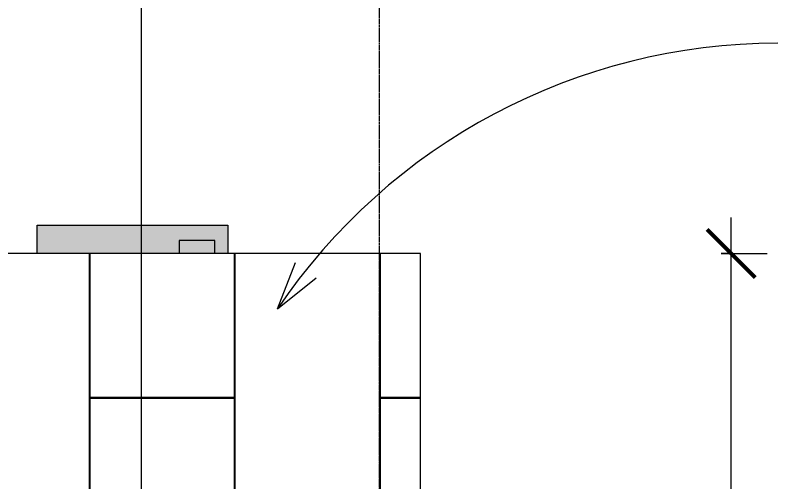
# Model space of a CAD drawing. Header units: inches. Extents: x 20478 to 36715, y -248 to 750.
# Drawn here: x 22663.2 to 22916.7, y 165.3 to 320.5 of the extents above; entities that cross this region are included whole.
import ezdxf

# ---------------------------------------------------------------- set-up
doc = ezdxf.new("R2010")
doc.units = ezdxf.units.IN
doc.header["$MEASUREMENT"] = 0
doc.linetypes.add('Grid Line 1_2_', pattern=[0.875, 0.5, -0.125, 0.125, -0.125])
for name, color, linetype, lineweight in [('A-ANNO-DIMS', 211, 'Continuous', 9), ('A-ANNO-DIMS-128', 211, 'Continuous', 9), ('A-WALL-PATT', 111, 'Continuous', 13), ('G-ANNO-SYMB', 111, 'Continuous', 9), ('G-ANNO-TEXT', 231, 'Continuous', 9), ('L-SITE-WALL', 31, 'Continuous', 13), ('M-EQPM', 50, 'Continuous', 9), ('S-GRID', 1, 'Continuous', 9)]:
    doc.layers.add(name, color=color, linetype=linetype, lineweight=lineweight)
doc.styles.add('Arial_1', font='arial.ttf', dxfattribs={"height": 11.802395})
doc.dimstyles.new('Linear_-_3_32__Arial', dxfattribs={"dimscale": 12, "dimtxt": 12, "dimasz": 1.333333, "dimexe": 1, "dimexo": 0.666667, "dimgap": 0.666667, "dimtad": 1, "dimrnd": 0.25, "dimzin": 1, "dimdsep": 46, "dimlunit": 4, "dimtxsty": 'Arial_1', "dimblk1": 'OBLIQUE', "dimblk2": 'OBLIQUE', "dimsah": 1, "dimcen": 0.09, "dimdle": 1, "dimazin": 0, "dimtfac": 1, "dimtdec": 4, "dimtix": 1, "dimtmove": 0, "dimatfit": 3, "dimfxl": 1, "dimtvp": 1, "dimtfill": 1, "dimfrac": 2, "dimtolj": 1, "dimtzin": 0, "dimarcsym": 2})

# ---------------------------------------------------------------- blocks, each defined once
blk = doc.blocks.new('Carrier_48TC_Standard_Efficiency_Gas_Heat_Electric_Cooling_Packaged_Rooftop_Unit_3_to_15_nominal_tons - 15 ton 48TC__16-873539-Elevation - West')
at = {"layer": 'M-EQPM'}
for points in [[(22569.14, 241.25), (22606.24, 241.25), (22606.24, 245.58), (22618.12, 245.58), (22618.12, 241.25), (22622.49, 241.25), (22622.49, 250.7), (22559.12, 250.7), (22559.12, 241.25)], [(22618.12, 241.25), (22618.12, 245.58), (22606.24, 245.58), (22606.24, 241.25), (22607.87, 241.25)]]:
    blk.add_hatch(color=256, dxfattribs=at).paths.add_polyline_path(points, flags=0)
for p, q in [((22559.12, 250.7), (22622.49, 250.7)), ((22559.12, 241.25), (22559.12, 250.7)), ((22622.49, 250.7), (22622.49, 241.25)), ((22618.12, 245.58), (22606.24, 245.58)), ((22606.24, 245.58), (22606.24, 241.25)), ((22618.12, 241.25), (22618.12, 245.58))]:
    blk.add_line(p, q, dxfattribs=at)
blk = doc.blocks.new('DIMBLOCK1-Elevation - West')
at = {"layer": 'A-ANNO-DIMS-128'}
for p, q in [((22901.17, -12), (22901.17, 253.25)), ((22897.86, 241.25), (22913.17, 241.25)), ((22901.17, 241.25), (22897.86, 241.25)), ((22897.86, 0), (22913.17, 0)), ((22901.17, 0), (22897.86, 0))]:
    blk.add_line(p, q, dxfattribs=at)
at = {"layer": 'A-ANNO-DIMS-128', "lineweight": 50}
for p, q in [((22901.17, 241.25), (22893.17, 249.25)), ((22901.17, 241.25), (22909.17, 233.25)), ((22901.17, 0), (22893.17, 8)), ((22901.17, 0), (22909.17, -8))]:
    blk.add_line(p, q, dxfattribs=at)
at = {"layer": 'A-ANNO-DIMS-128', "color": 0, "insert": (22877.86, 81.49), "char_height": 11.8024, "width": 93.9323, "attachment_point": 1, "rotation": 90, "line_spacing_factor": 0.938532, "style": 'Arial_1', "bg_fill": 3, "box_fill_scale": 1.25, "bg_fill_color": 0, "bg_fill_transparency": 0}
blk.add_mtext('20\' - 1 1/4"', dxfattribs=at)
blk = doc.blocks.new('_Oblique')
at = {"color": 0, "linetype": 'ByBlock', "lineweight": -2}
blk.add_line((-0.5, -0.5), (0.5, 0.5), dxfattribs=at)

msp = doc.modelspace()

# ---------------------------------------------------------------- hatches: boundary and pattern name
at = {"layer": 'A-WALL-PATT', "lineweight": 9}
h = msp.add_hatch(dxfattribs=at)
h.set_pattern_fill('FP_5', color=256, style=0, pattern_type=2)
h.set_pattern_definition([(0, (22350.18, 145), (-193, 193), [48, -145]), (90, (22350.18, 145), (-193, 1e-14), [96.25, -96.75]), (180, (22398.18, 241.25), (-193, 193), [48, -145]), (90, (22398.18, 145), (-193, 1e-14), [96.25, -96.75]), (180, (22398.18, 241.5), (-193, 193), [48, -145]), (90, (22398.18, 241.5), (-193, 1e-14), [96.25, -96.75]), (0, (22350.18, 337.75), (-193, 193), [48, -145]), (90, (22350.18, 241.5), (-193, 1e-14), [96.25, -96.75]), (0, (22398.43, 193), (-193, 193), [48, -145]), (90, (22398.43, 144.75), (-193, 1e-14), [48.25, -144.75]), (90, (22446.43, 144.75), (-193, 1e-14), [48.25, -144.75]), (0, (22398.43, 289.5), (-193, 193), [48, -145]), (90, (22398.43, 193.25), (-193, 1e-14), [96.25, -96.75]), (180, (22446.43, 193.25), (-193, 193), [48, -145]), (90, (22446.43, 193.25), (-193, 1e-14), [96.25, -96.75]), (90, (22398.43, 289.75), (-193, 1e-14), [48, -145]), (180, (22446.43, 289.75), (-193, 193), [48, -145]), (90, (22446.43, 289.75), (-193, 1e-14), [48, -145]), (0, (22446.68, 145), (-193, 193), [48, -145]), (90, (22446.68, 145), (-193, 1e-14), [96.25, -96.75]), (180, (22494.68, 241.25), (-193, 193), [48, -145]), (90, (22494.68, 145), (-193, 1e-14), [96.25, -96.75]), (180, (22494.68, 241.5), (-193, 193), [48, -145]), (90, (22494.68, 241.5), (-193, 1e-14), [96.25, -96.75]), (180, (22494.68, 337.75), (-193, 193), [48, -145]), (90, (22446.68, 241.5), (-193, 1e-14), [96.25, -96.75]), (0, (22494.93, 193), (-193, 193), [48, -145]), (90, (22494.93, 144.75), (-193, 1e-14), [48.25, -144.75]), (90, (22542.93, 144.75), (-193, 1e-14), [48.25, -144.75]), (0, (22494.93, 289.5), (-193, 193), [48, -145]), (90, (22494.93, 193.25), (-193, 1e-14), [96.25, -96.75]), (180, (22542.93, 193.25), (-193, 193), [48, -145]), (90, (22542.93, 193.25), (-193, 1e-14), [96.25, -96.75]), (90, (22494.93, 289.75), (-193, 1e-14), [48, -145]), (180, (22542.93, 289.75), (-193, 193), [48, -145]), (90, (22542.93, 289.75), (-193, 1e-14), [48, -145])])
h.paths.add_polyline_path([(22797.928, 145), (22797.928, 241.25), (22336.428, 241.25), (22336.428, 156.681), (22542.928, 156.681), (22542.928, 161.003), (22784.428, 161.003), (22784.428, 156.681), (22786.678, 156.681), (22786.678, 147.644), (22786.053, 147.644), (22786.053, 145), (22791.852, 145)], flags=0)

# ---------------------------------------------------------------- linework, layer by layer
at = {"layer": 'G-ANNO-SYMB'}
msp.add_line((22705.015, 545.157), (22705.015, -54.817), dxfattribs=at)
at = {"layer": 'G-ANNO-TEXT', "color": 145}
for q in [(22756.347, 238.257), (22763.256, 233.178)]:
    msp.add_line((22750.324, 222.827), q, dxfattribs=at)
at = {"layer": 'L-SITE-WALL'}
for p, q in [((22797.928, 241.25), (22336.428, 241.25)), ((22797.928, 145), (22797.928, 241.25))]:
    msp.add_line(p, q, dxfattribs=at)
at = {"layer": 'S-GRID', "linetype": 'Grid Line 1_2_'}
msp.add_line((22784.303, -132), (22784.303, 648.659), dxfattribs=at)

# ---------------------------------------------------------------- block references
at = {"layer": 'M-EQPM'}
msp.add_blockref('Carrier_48TC_Standard_Efficiency_Gas_Heat_Electric_Cooling_Packaged_Rooftop_Unit_3_to_15_nominal_tons - 15 ton 48TC__16-873539-Elevation - West', (111.375, 0), dxfattribs=at)

# ---------------------------------------------------------------- dimensions: what is measured, and where the dimension line sits
at = {"layer": 'A-ANNO-DIMS'}
dim = msp.add_linear_dim(base=(22901.172, 241.25), p1=(22889.858, 0), p2=(22889.858, 241.25), angle=90, dimstyle='Linear_-_3_32__Arial', override={"dimpost": '<>', "dimfxl": 241.25}, dxfattribs=at)
dim.commit()
dim.dimension.update_dxf_attribs({"geometry": 'DIMBLOCK1-Elevation - West', "text_midpoint": (22887.069, 120.625)})

# ---------------------------------------------------------------- next in the draw order: linework, layer by layer
at = {"layer": 'G-ANNO-TEXT', "color": 145}
for centre, radius, end in [((22916.656, -783.148), 1151.238, 129.830612), ((22916.656, 110.472), 200.723, 145.96157)]:
    msp.add_arc(centre, radius, 90, end, dxfattribs=at)

doc.saveas('drawing.dxf')
